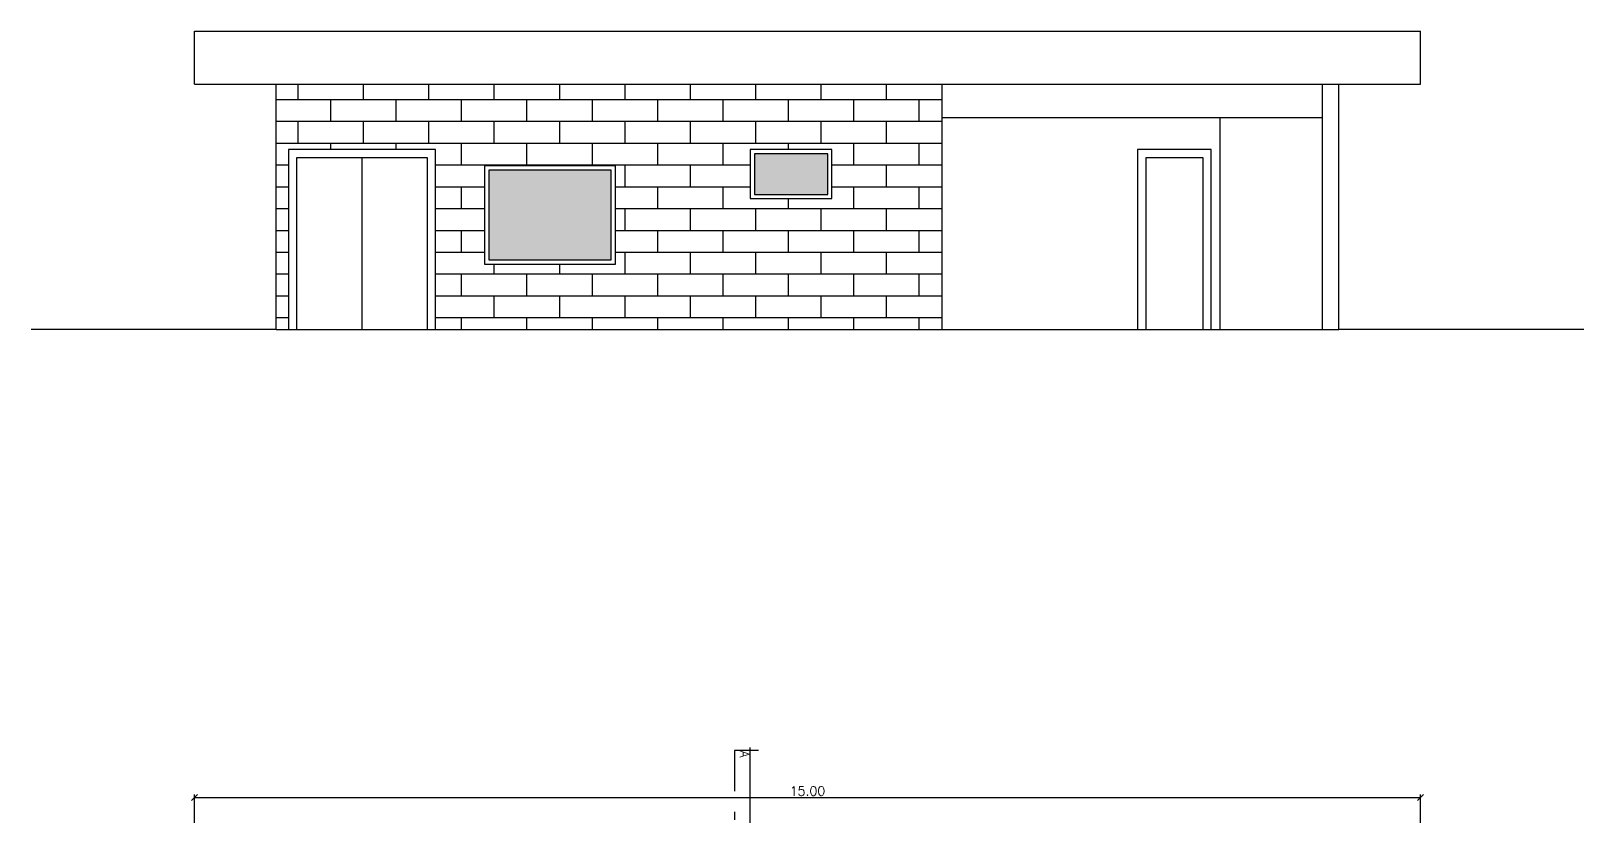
# Model space of a CAD drawing. Header units: inches. Extents: x -2 to 120, y -6 to 26.
# Drawn here: x 101.13 to 120.13, y 16.57 to 26.17 of the extents above; entities that cross this region are included whole.
import ezdxf

# ---------------------------------------------------------------- set-up
doc = ezdxf.new("R2010")
doc.units = ezdxf.units.IN
doc.header["$MEASUREMENT"] = 0
doc.linetypes.add('DIVIDE', pattern=[1.25, 0.5, -0.25, 0, -0.25, 0, -0.25])
for name, color, linetype in [('Alvenaria', 4, 'Continuous'), ('ARQ-COTAS', 1, 'Continuous'), ('ARQ-LINHACORTE', 3, 'DIVIDE'), ('ARQ-TEXTO2', 2, 'Continuous'), ('Estrutura', 6, 'Continuous'), ('Hachura', 8, 'Continuous'), ('Janela', 3, 'Continuous'), ('Porta', 3, 'Continuous')]:
    doc.layers.add(name, color=color, linetype=linetype)
doc.layers.get('0').off()
doc.styles.add('ROMANS', font='romans.shx')
doc.dimstyles.new('1-75', dxfattribs={"dimscale": 0.75, "dimtxt": 0.15, "dimasz": 0.1, "dimexe": 0.05, "dimexo": 0.1, "dimgap": 0.03, "dimtad": 1, "dimzin": 5, "dimdsep": 46, "dimtxsty": 'ROMANS', "dimblk": 'OBLIQUE', "dimcen": 0, "dimclrd": 256, "dimclre": 256, "dimclrt": 2, "dimadec": 0, "dimazin": 0, "dimtfac": 1, "dimtofl": 0, "dimtmove": 2, "dimatfit": 3, "dimfxl": 0.04, "dimtolj": 1, "dimtzin": 1, "dimarcsym": 0})

# ---------------------------------------------------------------- blocks, each defined once
blk = doc.blocks.new('_Oblique')
at = {"color": 0, "linetype": 'ByBlock', "lineweight": -2}
blk.add_line((-0.5, -0.5), (0.5, 0.5), dxfattribs=at)
blk = doc.blocks.new('*D1188')
at = {"layer": 'ARQ-COTAS', "lineweight": -2, "transparency": 16777216}
for p, q in [((103.132, 16.335), (103.132, 16.837)), ((103.132, 16.8), (118.132, 16.8)), ((118.132, 16.335), (118.132, 16.837))]:
    blk.add_line(p, q, dxfattribs=at)
at = {"layer": 'DEFPOINTS', "color": 0, "transparency": 16777216}
for p in [(118.132, 16.8), (103.132, 16.26), (118.132, 16.26)]:
    blk.add_point(p, dxfattribs=at)
at = {"layer": 'ARQ-COTAS', "lineweight": -2, "transparency": 16777216, "xscale": 0.07500000000000001, "yscale": 0.07500000000000001, "zscale": 0.07500000000000001, "rotation": 180}
blk.add_blockref('_Oblique', (103.132, 16.8), dxfattribs=at)
at = {"layer": 'ARQ-COTAS', "lineweight": -2, "transparency": 16777216, "xscale": 0.07500000000000001, "yscale": 0.07500000000000001, "zscale": 0.07500000000000001}
blk.add_blockref('_Oblique', (118.132, 16.8), dxfattribs=at)
at = {"layer": 'ARQ-COTAS', "color": 2, "transparency": 16777216, "insert": (110.632, 16.879), "char_height": 0.1125, "attachment_point": 5, "style": 'ROMANS'}
blk.add_mtext('\\A1;15.00', dxfattribs=at)

msp = doc.modelspace()

# ---------------------------------------------------------------- hatches: boundary and pattern name
at = {"layer": 'Hachura', "ltscale": 0.03}
h = msp.add_hatch(dxfattribs=at)
h.set_pattern_fill('AR-BRSTD', color=256, scale=0.1)
h.paths.add_polyline_path([(112.282, 25.524), (104.132, 25.524), (104.132, 22.524), (104.282, 22.524), (104.282, 24.724), (106.082, 24.724), (106.082, 22.524), (112.282, 22.524)])
h.paths.add_polyline_path([(109.932, 24.724), (110.932, 24.724), (110.932, 24.124), (109.932, 24.124)], flags=16)
h.paths.add_polyline_path([(109.982, 24.174), (109.982, 24.674), (110.882, 24.674), (110.882, 24.174)], flags=0)
h.paths.add_polyline_path([(108.282, 23.324), (106.682, 23.324), (106.682, 24.524), (108.282, 24.524)], flags=16)
h.paths.add_polyline_path([(108.232, 23.374), (106.732, 23.374), (106.732, 24.474), (108.232, 24.474)], flags=0)
h = msp.add_hatch(color=256, dxfattribs=at)
h.dxf.hatch_style = 1
h.paths.add_polyline_path([(108.232, 24.474), (106.732, 24.474), (106.732, 23.374), (108.232, 23.374)])
h.paths.add_polyline_path([(110.882, 24.674), (109.982, 24.674), (109.982, 24.174), (110.882, 24.174)])

# ---------------------------------------------------------------- linework, layer by layer
at = {"layer": 'Alvenaria', "ltscale": 0.03}
for p, q in [((103.132, 25.524), (103.132, 26.174)), ((103.132, 25.524), (103.132, 26.174)), ((103.132, 26.174), (118.132, 26.174)), ((118.132, 25.524), (118.132, 26.174)), ((103.132, 25.524), (118.132, 25.524)), ((104.132, 22.524), (104.132, 25.524)), ((112.282, 22.524), (112.282, 25.524)), ((116.932, 22.524), (116.932, 25.524)), ((117.132, 22.524), (117.132, 25.524)), ((112.282, 25.117), (116.932, 25.117)), ((115.682, 22.524), (115.682, 25.117)), ((109.932, 0.4), (109.932, 17.411))]:
    msp.add_line(p, q, dxfattribs=at)
at = {"layer": 'ARQ-LINHACORTE'}
for p, q in [((109.74, 17.377), (109.74, 13.37)), ((110.034, 17.377), (109.74, 17.377))]:
    msp.add_line(p, q, dxfattribs=at)
at = {"layer": 'Estrutura', "ltscale": 0.03}
for p, q in [((104.132, 22.524), (101.132, 22.524)), ((104.132, 22.524), (117.132, 22.524)), ((120.132, 22.524), (117.132, 22.524))]:
    msp.add_line(p, q, dxfattribs=at)
at = {"layer": 'Janela', "ltscale": 0.03}
for points in [[(109.932, 24.124), (110.932, 24.124), (110.932, 24.724), (109.932, 24.724)], [(106.682, 23.324), (108.282, 23.324), (108.282, 24.524), (106.682, 24.524)], [(109.982, 24.174), (110.882, 24.174), (110.882, 24.674), (109.982, 24.674)], [(106.732, 23.374), (108.232, 23.374), (108.232, 24.474), (106.732, 24.474)]]:
    msp.add_lwpolyline(points, close=True, dxfattribs=at)
at = {"layer": 'Porta', "ltscale": 0.03}
msp.add_line((105.182, 22.524), (105.182, 24.624), dxfattribs=at)
for points in [[(106.082, 22.524), (106.082, 24.724), (104.282, 24.724), (104.282, 22.524)], [(115.572, 22.524), (115.572, 24.724), (114.672, 24.724), (114.672, 22.524)]]:
    msp.add_lwpolyline(points, dxfattribs=at)
for points in [[(104.382, 22.524), (105.982, 22.524), (105.982, 24.624), (104.382, 24.624)], [(114.772, 22.524), (115.472, 22.524), (115.472, 24.624), (114.772, 24.624)]]:
    msp.add_lwpolyline(points, close=True, dxfattribs=at)

# ---------------------------------------------------------------- texts
at = {"layer": 'ARQ-TEXTO2', "insert": (109.919, 17.374), "char_height": 0.113, "attachment_point": 1, "rotation": 270, "style": 'ROMANS'}
msp.add_mtext('A', dxfattribs=at)

# ---------------------------------------------------------------- dimensions: what is measured, and where the dimension line sits
at = {"layer": 'ARQ-COTAS'}
dim = msp.add_linear_dim(base=(118.132, 16.8), p1=(103.132, 16.26), p2=(118.132, 16.26), dimstyle='1-75', dxfattribs=at)
dim.commit()
dim.dimension.update_dxf_attribs({"geometry": '*D1188', "text_midpoint": (110.632, 16.879)})

doc.saveas('drawing.dxf')
